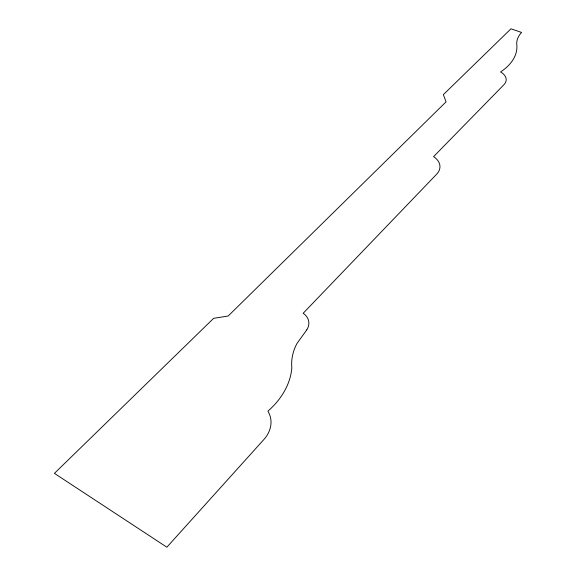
<?xml version="1.0" encoding="UTF-8"?>
<svg xmlns="http://www.w3.org/2000/svg" width="576" height="576" viewBox="0 0 576 576"><rect width="100%" height="100%" fill="white"/><g stroke="black" fill="none" stroke-linecap="round" stroke-linejoin="round"><path stroke-width="0.86" d="M306.77 329.868L296.95 343.534A67.183 52.027 -4.3 0 0 291.838 367.711A82.886 62.633 -13.7 0 1 267.905 411.163A33.43 26.496 -14.1 0 1 263.851 439.546L166.867 547.2L54.41 473.371L213.638 318.326L228.175 316.015L446.062 101.851L443.354 94.644L510.977 28.8L521.59 32.443A42.322 24.242 3.1 0 0 516.722 43.92A65.318 37.901 -0.1 0 1 500.537 71.964A17.057 10.217 1.3 0 1 503.986 84.65L433.57 156.643A21.614 14.162 -0.8 0 1 436.406 174.463L303.163 313.272A19.267 14.35 -8.1 0 1 306.77 329.868"/></g></svg>
